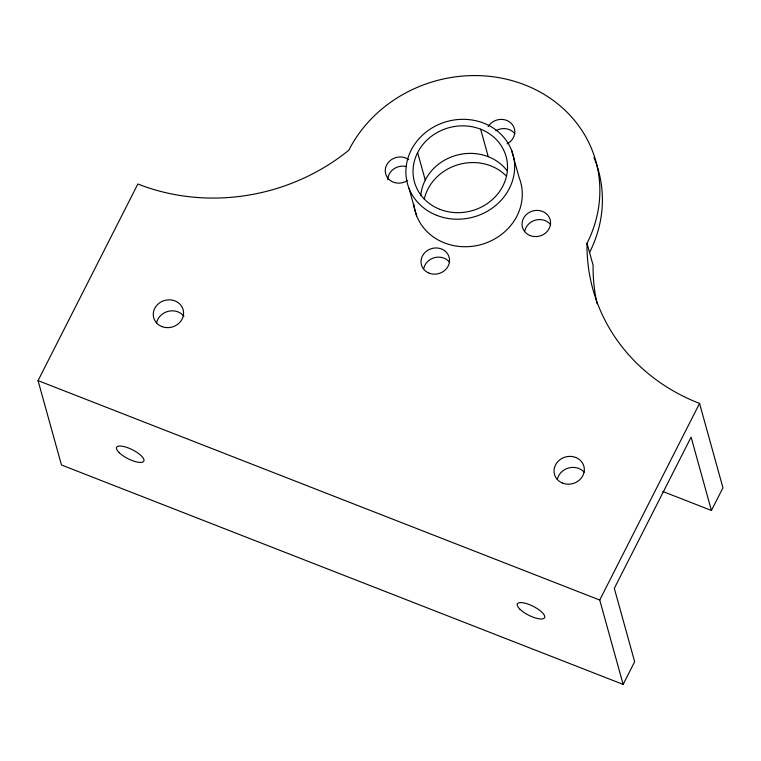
<?xml version="1.0" encoding="UTF-8"?>
<svg xmlns="http://www.w3.org/2000/svg" width="761" height="761" viewBox="0 0 761 761"><rect width="100%" height="100%" fill="white"/><g stroke="black" fill="none" stroke-linecap="round" stroke-linejoin="round"><path stroke-width="1.14" d="M662.783 491.473L711.43 510.479L691.093 437.118L614.317 588.358L634.655 661.728L623.145 684.415L61.451 464.981L38.05 380.614L137.855 183.991A197.793 179.12 -15.5 0 0 348.804 150.25A132.814 120.267 -15.5 0 1 524.719 84.852A132.814 120.267 -15.5 0 1 587.007 243.301L593.114 265.313A197.793 179.12 -15.5 0 0 597.109 303.791M623.145 684.415L599.744 600.048L699.549 403.425A197.793 179.12 -15.5 0 1 587.007 243.301M711.43 510.479L722.95 487.791L699.549 403.425M38.05 380.614L599.744 600.048M511.544 150.212L519.173 177.722A54.744 49.57 -15.5 0 1 479.839 244.899A54.744 49.57 -15.5 0 1 413.803 204.405M480.619 129.189L488.248 156.699M417.627 152.609L425.256 180.119M409.009 188.328L416.638 215.839M593.97 157.565A132.814 120.267 -15.5 0 1 589.547 252.481M407.582 180.462A14.354 13.004 -15.5 0 1 388.5 178.892A14.354 13.004 -15.5 0 1 389.508 161.189A14.354 13.004 -15.5 0 1 408.771 159.667M423.791 268.5A14.354 13.004 -15.5 0 1 434.854 257.57A14.354 13.004 -15.5 0 1 449.58 262.269M387.787 179.786A14.354 13.004 -15.5 0 1 406.46 166.573M488.086 126.687A14.354 13.004 -15.5 0 1 510.821 122.949A14.354 13.004 -15.5 0 1 507.016 143.858M424.229 199.116A47.562 43.073 -15.5 0 1 458.816 164.481A47.562 43.073 -15.5 0 1 506.388 176.114M495.782 130.768A14.354 13.004 -15.5 0 1 514.836 133.708M524.824 230.944A14.354 13.004 -15.5 0 1 535.887 220.005A14.354 13.004 -15.5 0 1 550.612 224.704M420.795 195.577A47.562 43.073 -15.5 0 1 455.677 155.482A47.562 43.073 -15.5 0 1 506.855 170.397M156.576 322.911A15.258 13.812 -15.5 0 1 168.324 311.287A15.258 13.812 -15.5 0 1 183.972 316.281M557.328 479.468A15.258 13.812 -15.5 0 1 568.6 467.977A15.258 13.812 -15.5 0 1 584.134 472.134M429.137 273.161A14.354 13.004 -15.5 0 0 449.504 259.368A14.354 13.004 -15.5 0 0 427.197 250.654A14.354 13.004 -15.5 0 0 429.137 273.161M436.862 215.401A54.744 49.57 -15.5 0 0 514.493 162.806A54.744 49.57 -15.5 0 0 429.47 129.598A54.744 49.57 -15.5 0 0 436.862 215.401M439.934 209.351A47.562 43.073 -15.5 0 0 507.387 163.653A47.562 43.073 -15.5 0 0 433.513 134.792A47.562 43.073 -15.5 0 0 439.934 209.351M530.17 235.596A14.354 13.004 -15.5 0 0 550.526 221.803A14.354 13.004 -15.5 0 0 528.229 213.09A14.354 13.004 -15.5 0 0 530.17 235.596M562.655 483.149A15.258 13.812 -15.5 0 0 584.286 468.5A15.258 13.812 -15.5 0 0 560.591 459.244A15.258 13.812 -15.5 0 0 562.655 483.149M161.903 326.593A15.258 13.812 -15.5 0 0 183.534 311.934A15.258 13.812 -15.5 0 0 159.839 302.678A15.258 13.812 -15.5 0 0 161.903 326.593M119.239 452.719A15.258 4.985 26.9 0 0 142.935 461.984A15.258 4.985 26.9 0 0 128.495 448.001A15.258 4.985 26.9 0 0 119.239 452.719M519.991 609.285A15.258 4.985 26.9 0 0 543.687 618.541A15.258 4.985 26.9 0 0 529.247 604.557A15.258 4.985 26.9 0 0 519.991 609.285"/></g></svg>
